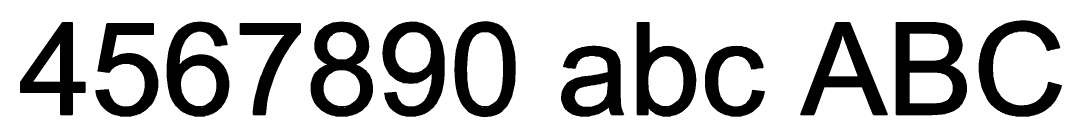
# Model space of a CAD drawing. Header units: metres. Extents: x 2.3 to 90.9, y 0.4 to 5.6.
# Drawn here: x 45.87 to 90.93, y 1.43 to 5.57 of the extents above; entities that cross this region are included whole.
import ezdxf

# ---------------------------------------------------------------- set-up
doc = ezdxf.new("R2010")
doc.units = ezdxf.units.M
pattern_1 = [(0, (0, 0), (0, 0.05), [])]

msp = doc.modelspace()

# ---------------------------------------------------------------- hatches: boundary and pattern name
h = msp.add_hatch()
h.set_pattern_fill('MY_PATTERN', color=1, style=0, pattern_type=2)
h.set_pattern_definition(pattern_1)
h.paths.add_polyline_path([(47.602, 1.5), (47.602, 2.458), (45.866, 2.458), (45.866, 2.908), (47.692, 5.5), (48.093, 5.5), (48.093, 2.908), (48.633, 2.908), (48.633, 2.458), (48.093, 2.458), (48.093, 1.5), (47.602, 1.5)])
h.paths.add_polyline_path([(47.602, 2.908), (47.602, 4.711), (46.349, 2.908), (47.602, 2.908)], flags=0)
h = msp.add_hatch()
h.set_pattern_fill('MY_PATTERN', color=1, style=0, pattern_type=2)
h.set_pattern_definition(pattern_1)
edge = h.paths.add_edge_path()
edge.add_line((49.135, 2.548), (49.651, 2.591))
edge.add_spline(control_points=[(49.651, 2.591), (49.689, 2.34), (49.778, 2.152), (49.917, 2.025), (50.056, 1.899), (50.224, 1.836), (50.42, 1.836), (50.657, 1.836), (50.857, 1.925), (51.02, 2.103), (51.184, 2.281), (51.266, 2.518), (51.266, 2.812), (51.266, 3.093), (51.187, 3.314), (51.03, 3.475), (50.873, 3.637), (50.667, 3.718), (50.412, 3.718), (50.254, 3.718), (50.111, 3.682), (49.984, 3.611), (49.856, 3.539), (49.756, 3.445), (49.683, 3.331)], knot_values=[0, 0, 0, 0, 1, 1, 1, 2, 2, 2, 3, 3, 3, 4, 4, 4, 5, 5, 5, 6, 6, 6, 7, 7, 7, 8, 8, 8, 8], degree=3, periodic=0)
edge.add_line((49.683, 3.331), (49.222, 3.391))
edge.add_line((49.222, 3.391), (49.61, 5.445))
edge.add_line((49.61, 5.445), (51.599, 5.445))
edge.add_line((51.599, 5.445), (51.599, 4.976))
edge.add_line((51.599, 4.976), (50.003, 4.976))
edge.add_line((50.003, 4.976), (49.787, 3.901))
edge.add_spline(control_points=[(49.787, 3.901), (50.027, 4.068), (50.279, 4.152), (50.543, 4.152), (50.892, 4.152), (51.187, 4.031), (51.427, 3.789), (51.667, 3.547), (51.787, 3.236), (51.787, 2.856), (51.787, 2.494), (51.682, 2.181), (51.471, 1.917), (51.214, 1.594), (50.864, 1.432), (50.42, 1.432), (50.056, 1.432), (49.759, 1.534), (49.529, 1.737), (49.299, 1.941), (49.168, 2.211), (49.135, 2.548)], knot_values=[0, 0, 0, 0, 1, 1, 1, 2, 2, 2, 3, 3, 3, 4, 4, 4, 5, 5, 5, 6, 6, 6, 7, 7, 7, 7], degree=3, periodic=0)
h = msp.add_hatch()
h.set_pattern_fill('MY_PATTERN', color=1, style=0, pattern_type=2)
h.set_pattern_definition(pattern_1)
edge = h.paths.add_edge_path()
edge.add_line((54.791, 4.52), (54.303, 4.482))
edge.add_spline(control_points=[(54.303, 4.482), (54.259, 4.675), (54.197, 4.815), (54.117, 4.902)], knot_values=[0, 0, 0, 0, 1, 1, 1, 1], degree=3, periodic=0)
edge.add_spline(control_points=[(54.117, 4.902), (53.985, 5.043), (53.821, 5.113), (53.626, 5.113), (53.47, 5.113), (53.332, 5.069), (53.214, 4.982), (53.06, 4.869), (52.938, 4.704), (52.849, 4.488), (52.759, 4.271), (52.713, 3.963), (52.709, 3.563)], knot_values=[0, 0, 0, 0, 1, 1, 1, 2, 2, 2, 3, 3, 3, 4, 4, 4, 4], degree=3, periodic=0)
edge.add_spline(control_points=[(52.709, 3.563), (52.828, 3.743), (52.972, 3.877), (53.143, 3.964), (53.314, 4.051), (53.493, 4.095), (53.681, 4.095), (54.008, 4.095), (54.287, 3.974), (54.517, 3.733), (54.747, 3.492), (54.862, 3.181), (54.862, 2.799), (54.862, 2.548), (54.808, 2.314), (54.7, 2.099), (54.592, 1.883), (54.443, 1.718), (54.254, 1.604), (54.065, 1.489), (53.85, 1.432), (53.61, 1.432), (53.201, 1.432), (52.867, 1.582), (52.608, 1.883), (52.35, 2.184), (52.221, 2.681), (52.221, 3.372), (52.221, 4.145), (52.364, 4.707), (52.649, 5.058), (52.899, 5.364), (53.234, 5.516), (53.656, 5.516), (53.971, 5.516), (54.229, 5.428), (54.43, 5.252), (54.631, 5.075), (54.751, 4.832), (54.791, 4.52)], knot_values=[0, 0, 0, 0, 1, 1, 1, 2, 2, 2, 3, 3, 3, 4, 4, 4, 5, 5, 5, 6, 6, 6, 7, 7, 7, 8, 8, 8, 9, 9, 9, 10, 10, 10, 11, 11, 11, 12, 12, 12, 13, 13, 13, 13], degree=3, periodic=0)
edge = h.paths.add_edge_path(flags=0)
edge.add_spline(control_points=[(52.786, 2.796), (52.786, 2.627), (52.822, 2.465), (52.894, 2.31), (52.965, 2.156), (53.066, 2.038), (53.195, 1.957), (53.324, 1.876), (53.46, 1.836), (53.602, 1.836), (53.809, 1.836), (53.987, 1.919), (54.136, 2.087), (54.286, 2.254), (54.36, 2.481), (54.36, 2.769), (54.36, 3.045), (54.286, 3.263), (54.139, 3.422), (53.992, 3.581), (53.806, 3.661), (53.583, 3.661), (53.361, 3.661), (53.172, 3.581), (53.018, 3.422), (52.863, 3.263), (52.786, 3.054), (52.786, 2.796)], knot_values=[0, 0, 0, 0, 1, 1, 1, 2, 2, 2, 3, 3, 3, 4, 4, 4, 5, 5, 5, 6, 6, 6, 7, 7, 7, 8, 8, 8, 9, 9, 9, 9], degree=3, periodic=0)
h = msp.add_hatch()
h.set_pattern_fill('MY_PATTERN', color=1, style=0, pattern_type=2)
h.set_pattern_definition(pattern_1)
edge = h.paths.add_edge_path()
edge.add_line((55.383, 4.976), (55.383, 5.448))
edge.add_line((55.383, 5.448), (57.973, 5.448))
edge.add_line((57.973, 5.448), (57.973, 5.066))
edge.add_spline(control_points=[(57.973, 5.066), (57.718, 4.795), (57.466, 4.435), (57.216, 3.986), (56.965, 3.536), (56.772, 3.074), (56.636, 2.6), (56.538, 2.265), (56.475, 1.898), (56.447, 1.5)], knot_values=[0, 0, 0, 0, 1, 1, 1, 2, 2, 2, 3, 3, 3, 3], degree=3, periodic=0)
edge.add_line((56.447, 1.5), (55.943, 1.5))
edge.add_spline(control_points=[(55.943, 1.5), (55.948, 1.815), (56.01, 2.195), (56.128, 2.641), (56.246, 3.086), (56.416, 3.516), (56.637, 3.93), (56.858, 4.344), (57.093, 4.692), (57.342, 4.976)], knot_values=[0, 0, 0, 0, 1, 1, 1, 2, 2, 2, 3, 3, 3, 3], degree=3, periodic=0)
edge.add_line((57.342, 4.976), (55.383, 4.976))
h = msp.add_hatch()
h.set_pattern_fill('MY_PATTERN', color=1, style=0, pattern_type=2)
h.set_pattern_definition(pattern_1)
edge = h.paths.add_edge_path()
edge.add_spline(control_points=[(59.214, 3.669), (59.01, 3.744), (58.859, 3.85), (58.761, 3.988), (58.663, 4.127), (58.614, 4.292), (58.614, 4.485), (58.614, 4.776), (58.719, 5.021), (58.928, 5.219), (59.137, 5.417), (59.415, 5.516), (59.763, 5.516), (60.112, 5.516), (60.393, 5.415), (60.606, 5.212), (60.819, 5.009), (60.925, 4.762), (60.925, 4.471), (60.925, 4.286), (60.876, 4.124), (60.779, 3.987), (60.682, 3.85), (60.534, 3.744), (60.336, 3.669)], knot_values=[0, 0, 0, 0, 1, 1, 1, 2, 2, 2, 3, 3, 3, 4, 4, 4, 5, 5, 5, 6, 6, 6, 7, 7, 7, 8, 8, 8, 8], degree=3, periodic=0)
edge.add_spline(control_points=[(60.336, 3.669), (60.581, 3.589), (60.768, 3.46), (60.896, 3.282), (61.025, 3.103), (61.089, 2.891), (61.089, 2.643), (61.089, 2.301), (60.968, 2.014), (60.726, 1.781), (60.484, 1.548), (60.166, 1.432), (59.771, 1.432), (59.376, 1.432), (59.058, 1.549), (58.816, 1.782), (58.574, 2.016), (58.453, 2.308), (58.453, 2.657), (58.453, 2.917), (58.519, 3.135), (58.651, 3.31), (58.783, 3.486), (58.97, 3.606), (59.214, 3.669)], knot_values=[0, 0, 0, 0, 1, 1, 1, 2, 2, 2, 3, 3, 3, 4, 4, 4, 5, 5, 5, 6, 6, 6, 7, 7, 7, 8, 8, 8, 8], degree=3, periodic=0)
edge = h.paths.add_edge_path(flags=0)
edge.add_spline(control_points=[(58.958, 2.654), (58.958, 2.514), (58.991, 2.379), (59.057, 2.248), (59.124, 2.117), (59.222, 2.015), (59.353, 1.943), (59.484, 1.872), (59.625, 1.836), (59.776, 1.836), (60.011, 1.836), (60.205, 1.911), (60.357, 2.062), (60.51, 2.213), (60.587, 2.405), (60.587, 2.638), (60.587, 2.874), (60.508, 3.07), (60.351, 3.224), (60.193, 3.379), (59.996, 3.456), (59.76, 3.456), (59.529, 3.456), (59.337, 3.38), (59.186, 3.227), (59.034, 3.074), (58.958, 2.883), (58.958, 2.654)], knot_values=[0, 0, 0, 0, 1, 1, 1, 2, 2, 2, 3, 3, 3, 4, 4, 4, 5, 5, 5, 6, 6, 6, 7, 7, 7, 8, 8, 8, 9, 9, 9, 9], degree=3, periodic=0)
edge = h.paths.add_edge_path(flags=0)
edge.add_spline(control_points=[(59.116, 4.501), (59.116, 4.312), (59.177, 4.158), (59.299, 4.038), (59.421, 3.917), (59.579, 3.857), (59.774, 3.857), (59.963, 3.857), (60.118, 3.917), (60.239, 4.036), (60.36, 4.155), (60.42, 4.301), (60.42, 4.474), (60.42, 4.654), (60.358, 4.806), (60.233, 4.928), (60.109, 5.051), (59.954, 5.113), (59.768, 5.113), (59.581, 5.113), (59.425, 5.053), (59.302, 4.932), (59.178, 4.812), (59.116, 4.669), (59.116, 4.501)], knot_values=[0, 0, 0, 0, 1, 1, 1, 2, 2, 2, 3, 3, 3, 4, 4, 4, 5, 5, 5, 6, 6, 6, 7, 7, 7, 8, 8, 8, 8], degree=3, periodic=0)
h = msp.add_hatch()
h.set_pattern_fill('MY_PATTERN', color=1, style=0, pattern_type=2)
h.set_pattern_definition(pattern_1)
edge = h.paths.add_edge_path()
edge.add_line((61.64, 2.425), (62.112, 2.469))
edge.add_spline(control_points=[(62.112, 2.469), (62.152, 2.247), (62.228, 2.086), (62.341, 1.986), (62.454, 1.886), (62.598, 1.836), (62.775, 1.836), (62.926, 1.836), (63.058, 1.87), (63.172, 1.939), (63.286, 2.008), (63.379, 2.101), (63.452, 2.216), (63.524, 2.332), (63.585, 2.488), (63.634, 2.684), (63.683, 2.881), (63.708, 3.081), (63.708, 3.284), (63.708, 3.306), (63.707, 3.339), (63.705, 3.383)], knot_values=[0, 0, 0, 0, 1, 1, 1, 2, 2, 2, 3, 3, 3, 4, 4, 4, 5, 5, 5, 6, 6, 6, 7, 7, 7, 7], degree=3, periodic=0)
edge.add_spline(control_points=[(63.705, 3.383), (63.607, 3.226), (63.473, 3.099), (63.303, 3.002), (63.133, 2.905), (62.949, 2.856), (62.75, 2.856), (62.419, 2.856), (62.139, 2.976), (61.91, 3.216), (61.681, 3.456), (61.566, 3.773), (61.566, 4.166), (61.566, 4.571), (61.686, 4.898), (61.925, 5.145), (62.164, 5.393), (62.464, 5.516), (62.824, 5.516), (63.084, 5.516), (63.322, 5.446), (63.538, 5.306), (63.753, 5.166), (63.917, 4.967), (64.029, 4.707), (64.141, 4.448), (64.196, 4.073), (64.196, 3.582), (64.196, 3.071), (64.141, 2.664), (64.03, 2.361), (63.919, 2.058), (63.754, 1.827), (63.535, 1.669), (63.316, 1.511), (63.059, 1.432), (62.764, 1.432), (62.451, 1.432), (62.196, 1.519), (61.997, 1.692), (61.799, 1.866), (61.68, 2.11), (61.64, 2.425)], knot_values=[0, 0, 0, 0, 1, 1, 1, 2, 2, 2, 3, 3, 3, 4, 4, 4, 5, 5, 5, 6, 6, 6, 7, 7, 7, 8, 8, 8, 9, 9, 9, 10, 10, 10, 11, 11, 11, 12, 12, 12, 13, 13, 13, 14, 14, 14, 14], degree=3, periodic=0)
edge = h.paths.add_edge_path(flags=0)
edge.add_spline(control_points=[(63.651, 4.19), (63.651, 4.472), (63.576, 4.696), (63.426, 4.862), (63.276, 5.027), (63.095, 5.11), (62.884, 5.11), (62.666, 5.11), (62.476, 5.021), (62.314, 4.842), (62.152, 4.664), (62.071, 4.433), (62.071, 4.149), (62.071, 3.895), (62.148, 3.688), (62.302, 3.529), (62.455, 3.369), (62.645, 3.29), (62.87, 3.29), (63.098, 3.29), (63.285, 3.369), (63.431, 3.529), (63.578, 3.688), (63.651, 3.908), (63.651, 4.19)], knot_values=[0, 0, 0, 0, 1, 1, 1, 2, 2, 2, 3, 3, 3, 4, 4, 4, 5, 5, 5, 6, 6, 6, 7, 7, 7, 8, 8, 8, 8], degree=3, periodic=0)
h = msp.add_hatch()
h.set_pattern_fill('MY_PATTERN', color=1, style=0, pattern_type=2)
h.set_pattern_definition(pattern_1)
edge = h.paths.add_edge_path()
edge.add_spline(control_points=[(64.674, 3.473), (64.674, 3.946), (64.723, 4.326), (64.82, 4.615), (64.917, 4.903), (65.062, 5.125), (65.254, 5.282), (65.446, 5.438), (65.687, 5.516), (65.978, 5.516), (66.193, 5.516), (66.381, 5.473), (66.543, 5.387), (66.705, 5.3), (66.839, 5.176), (66.944, 5.013), (67.05, 4.85), (67.132, 4.652), (67.192, 4.418), (67.252, 4.184), (67.282, 3.869), (67.282, 3.473), (67.282, 3.003), (67.234, 2.625), (67.138, 2.336), (67.041, 2.048), (66.897, 1.825), (66.705, 1.668), (66.513, 1.51), (66.271, 1.432), (65.978, 1.432), (65.593, 1.432), (65.29, 1.57), (65.07, 1.847), (64.806, 2.179), (64.674, 2.721), (64.674, 3.473)], knot_values=[0, 0, 0, 0, 1, 1, 1, 2, 2, 2, 3, 3, 3, 4, 4, 4, 5, 5, 5, 6, 6, 6, 7, 7, 7, 8, 8, 8, 9, 9, 9, 10, 10, 10, 11, 11, 11, 12, 12, 12, 12], degree=3, periodic=0)
edge = h.paths.add_edge_path(flags=0)
edge.add_spline(control_points=[(65.179, 3.473), (65.179, 2.816), (65.256, 2.379), (65.409, 2.162), (65.563, 1.944), (65.753, 1.836), (65.978, 1.836), (66.204, 1.836), (66.393, 1.945), (66.547, 2.163), (66.701, 2.381), (66.778, 2.818), (66.778, 3.473), (66.778, 4.131), (66.701, 4.569), (66.547, 4.785), (66.393, 5.002), (66.202, 5.11), (65.973, 5.11), (65.747, 5.11), (65.567, 5.014), (65.432, 4.823), (65.263, 4.58), (65.179, 4.129), (65.179, 3.473)], knot_values=[0, 0, 0, 0, 1, 1, 1, 2, 2, 2, 3, 3, 3, 4, 4, 4, 5, 5, 5, 6, 6, 6, 7, 7, 7, 8, 8, 8, 8], degree=3, periodic=0)
h = msp.add_hatch()
h.set_pattern_fill('MY_PATTERN', color=1, style=0, pattern_type=2)
h.set_pattern_definition(pattern_1)
edge = h.paths.add_edge_path()
edge.add_line((73.031, 1.5), (72.576, 1.5))
edge.add_line((72.576, 1.5), (72.576, 5.5))
edge.add_line((72.576, 5.5), (73.067, 5.5))
edge.add_line((73.067, 5.5), (73.067, 4.073))
edge.add_spline(control_points=[(73.067, 4.073), (73.274, 4.333), (73.539, 4.463), (73.861, 4.463), (74.039, 4.463), (74.208, 4.427), (74.367, 4.355), (74.526, 4.284), (74.657, 4.183), (74.76, 4.053), (74.863, 3.922), (74.943, 3.766), (75.001, 3.582), (75.06, 3.398), (75.089, 3.202), (75.089, 2.992), (75.089, 2.496), (74.966, 2.112), (74.72, 1.841), (74.475, 1.57), (74.18, 1.435), (73.836, 1.435), (73.494, 1.435), (73.226, 1.577), (73.031, 1.863)], knot_values=[0, 0, 0, 0, 1, 1, 1, 2, 2, 2, 3, 3, 3, 4, 4, 4, 5, 5, 5, 6, 6, 6, 7, 7, 7, 8, 8, 8, 8], degree=3, periodic=0)
edge.add_line((73.031, 1.863), (73.031, 1.5))
edge = h.paths.add_edge_path(flags=0)
edge.add_spline(control_points=[(73.026, 2.971), (73.026, 2.623), (73.073, 2.372), (73.168, 2.218), (73.322, 1.965), (73.532, 1.838), (73.795, 1.838), (74.01, 1.838), (74.196, 1.932), (74.352, 2.118), (74.508, 2.304), (74.587, 2.582), (74.587, 2.952), (74.587, 3.33), (74.512, 3.609), (74.362, 3.789), (74.211, 3.969), (74.03, 4.059), (73.817, 4.059), (73.603, 4.059), (73.417, 3.966), (73.261, 3.78), (73.104, 3.593), (73.026, 3.324), (73.026, 2.971)], knot_values=[0, 0, 0, 0, 1, 1, 1, 2, 2, 2, 3, 3, 3, 4, 4, 4, 5, 5, 5, 6, 6, 6, 7, 7, 7, 8, 8, 8, 8], degree=3, periodic=0)
h = msp.add_hatch()
h.set_pattern_fill('MY_PATTERN', color=1, style=0, pattern_type=2)
h.set_pattern_definition(pattern_1)
h.paths.add_polyline_path([(79.656, 1.5), (81.192, 5.5), (81.763, 5.5), (83.4, 1.5), (82.797, 1.5), (82.33, 2.711), (80.658, 2.711), (80.218, 1.5), (79.656, 1.5)])
edge = h.paths.add_edge_path(flags=0)
edge.add_line((80.81, 3.143), (82.166, 3.143))
edge.add_line((82.166, 3.143), (81.749, 4.25))
edge.add_spline(control_points=[(81.749, 4.25), (81.622, 4.587), (81.527, 4.863), (81.465, 5.08)], knot_values=[0, 0, 0, 0, 1, 1, 1, 1], degree=3, periodic=0)
edge.add_spline(control_points=[(81.465, 5.08), (81.414, 4.823), (81.342, 4.569), (81.25, 4.316)], knot_values=[0, 0, 0, 0, 1, 1, 1, 1], degree=3, periodic=0)
edge.add_line((81.25, 4.316), (80.81, 3.143))
h = msp.add_hatch()
h.set_pattern_fill('MY_PATTERN', color=1, style=0, pattern_type=2)
h.set_pattern_definition(pattern_1)
edge = h.paths.add_edge_path()
edge.add_line((83.801, 1.5), (83.801, 5.5))
edge.add_line((83.801, 5.5), (85.302, 5.5))
edge.add_spline(control_points=[(85.302, 5.5), (85.607, 5.5), (85.852, 5.46), (86.037, 5.379), (86.221, 5.298), (86.366, 5.173), (86.471, 5.005), (86.575, 4.837), (86.628, 4.661), (86.628, 4.477), (86.628, 4.306), (86.581, 4.145), (86.488, 3.994), (86.396, 3.843), (86.256, 3.721), (86.068, 3.628)], knot_values=[0, 0, 0, 0, 1, 1, 1, 2, 2, 2, 3, 3, 3, 4, 4, 4, 5, 5, 5, 5], degree=3, periodic=0)
edge.add_spline(control_points=[(86.068, 3.628), (86.31, 3.557), (86.496, 3.436), (86.626, 3.265), (86.756, 3.094), (86.821, 2.892), (86.821, 2.66), (86.821, 2.472), (86.782, 2.298), (86.703, 2.137), (86.623, 1.976), (86.526, 1.852), (86.409, 1.765), (86.293, 1.677), (86.147, 1.611), (85.971, 1.567), (85.796, 1.522), (85.581, 1.5), (85.326, 1.5)], knot_values=[0, 0, 0, 0, 1, 1, 1, 2, 2, 2, 3, 3, 3, 4, 4, 4, 5, 5, 5, 6, 6, 6, 6], degree=3, periodic=0)
edge.add_line((85.326, 1.5), (83.801, 1.5))
edge = h.paths.add_edge_path(flags=0)
edge.add_line((84.33, 1.972), (85.326, 1.972))
edge.add_spline(control_points=[(85.326, 1.972), (85.497, 1.972), (85.617, 1.978), (85.686, 1.991), (85.808, 2.013), (85.91, 2.049), (85.992, 2.1), (86.074, 2.151), (86.141, 2.225), (86.194, 2.323), (86.246, 2.42), (86.273, 2.532), (86.273, 2.66), (86.273, 2.809), (86.235, 2.938), (86.158, 3.048), (86.082, 3.158), (85.976, 3.236), (85.84, 3.28), (85.705, 3.325), (85.51, 3.347), (85.255, 3.347)], knot_values=[0, 0, 0, 0, 1, 1, 1, 2, 2, 2, 3, 3, 3, 4, 4, 4, 5, 5, 5, 6, 6, 6, 7, 7, 7, 7], degree=3, periodic=0)
edge.add_line((85.255, 3.347), (84.33, 3.347))
edge.add_line((84.33, 3.347), (84.33, 1.972))
edge = h.paths.add_edge_path(flags=0)
edge.add_line((84.33, 3.819), (85.195, 3.819))
edge.add_spline(control_points=[(85.195, 3.819), (85.43, 3.819), (85.598, 3.835), (85.7, 3.866), (85.834, 3.906), (85.936, 3.972), (86.004, 4.065), (86.072, 4.158), (86.106, 4.274), (86.106, 4.414), (86.106, 4.547), (86.075, 4.664), (86.011, 4.765), (85.947, 4.866), (85.856, 4.935), (85.738, 4.972), (85.62, 5.009), (85.417, 5.028), (85.13, 5.028)], knot_values=[0, 0, 0, 0, 1, 1, 1, 2, 2, 2, 3, 3, 3, 4, 4, 4, 5, 5, 5, 6, 6, 6, 6], degree=3, periodic=0)
edge.add_line((85.13, 5.028), (84.33, 5.028))
edge.add_line((84.33, 5.028), (84.33, 3.819))
h = msp.add_hatch()
h.set_pattern_fill('MY_PATTERN', color=1, style=0, pattern_type=2)
h.set_pattern_definition(pattern_1)
edge = h.paths.add_edge_path()
edge.add_line((90.404, 2.902), (90.933, 2.769))
edge.add_spline(control_points=[(90.933, 2.769), (90.822, 2.334), (90.623, 2.003), (90.334, 1.774), (90.046, 1.546), (89.693, 1.432), (89.277, 1.432), (88.846, 1.432), (88.495, 1.52), (88.225, 1.695), (87.955, 1.871), (87.749, 2.125), (87.608, 2.458), (87.467, 2.791), (87.397, 3.148), (87.397, 3.53), (87.397, 3.947), (87.477, 4.31), (87.636, 4.62), (87.795, 4.93), (88.021, 5.166), (88.315, 5.327), (88.609, 5.488), (88.932, 5.568), (89.285, 5.568), (89.685, 5.568), (90.022, 5.466), (90.295, 5.263), (90.568, 5.059), (90.758, 4.772), (90.865, 4.403)], knot_values=[0, 0, 0, 0, 1, 1, 1, 2, 2, 2, 3, 3, 3, 4, 4, 4, 5, 5, 5, 6, 6, 6, 7, 7, 7, 8, 8, 8, 9, 9, 9, 10, 10, 10, 10], degree=3, periodic=0)
edge.add_line((90.865, 4.403), (90.344, 4.28))
edge.add_spline(control_points=[(90.344, 4.28), (90.251, 4.571), (90.116, 4.783), (89.94, 4.916), (89.764, 5.049), (89.542, 5.115), (89.274, 5.115), (88.967, 5.115), (88.71, 5.042), (88.503, 4.894), (88.297, 4.747), (88.152, 4.549), (88.068, 4.301), (87.985, 4.053), (87.943, 3.796), (87.943, 3.533), (87.943, 3.193), (87.992, 2.896), (88.091, 2.642), (88.191, 2.388), (88.345, 2.198), (88.554, 2.073), (88.763, 1.947), (88.99, 1.885), (89.233, 1.885), (89.53, 1.885), (89.781, 1.97), (89.986, 2.141), (90.192, 2.312), (90.331, 2.566), (90.404, 2.902)], knot_values=[0, 0, 0, 0, 1, 1, 1, 2, 2, 2, 3, 3, 3, 4, 4, 4, 5, 5, 5, 6, 6, 6, 7, 7, 7, 8, 8, 8, 9, 9, 9, 10, 10, 10, 10], degree=3, periodic=0)
h = msp.add_hatch()
h.set_pattern_fill('MY_PATTERN', color=1, style=0, pattern_type=2)
h.set_pattern_definition(pattern_1)
edge = h.paths.add_edge_path()
edge.add_spline(control_points=[(71.362, 1.857), (71.18, 1.703), (71.005, 1.594), (70.836, 1.53), (70.668, 1.466), (70.487, 1.435), (70.295, 1.435), (69.976, 1.435), (69.732, 1.512), (69.561, 1.668), (69.39, 1.823), (69.304, 2.022), (69.304, 2.264), (69.304, 2.406), (69.337, 2.535), (69.401, 2.653), (69.466, 2.77), (69.55, 2.864), (69.655, 2.935), (69.759, 3.006), (69.877, 3.06), (70.008, 3.096), (70.105, 3.122), (70.25, 3.146), (70.445, 3.17), (70.841, 3.217), (71.133, 3.274), (71.321, 3.339)], knot_values=[0, 0, 0, 0, 1, 1, 1, 2, 2, 2, 3, 3, 3, 4, 4, 4, 5, 5, 5, 6, 6, 6, 7, 7, 7, 8, 8, 8, 9, 9, 9, 9], degree=3, periodic=0)
edge.add_spline(control_points=[(71.321, 3.339), (71.322, 3.406), (71.323, 3.449), (71.323, 3.467), (71.323, 3.667), (71.277, 3.808), (71.184, 3.89), (71.059, 4.001), (70.872, 4.057), (70.625, 4.057), (70.394, 4.057), (70.223, 4.016), (70.113, 3.935), (70.003, 3.854), (69.922, 3.711), (69.869, 3.505)], knot_values=[0, 0, 0, 0, 1, 1, 1, 2, 2, 2, 3, 3, 3, 4, 4, 4, 5, 5, 5, 5], degree=3, periodic=0)
edge.add_line((69.869, 3.505), (69.389, 3.571))
edge.add_spline(control_points=[(69.389, 3.571), (69.432, 3.776), (69.504, 3.942), (69.604, 4.069), (69.704, 4.195), (69.849, 4.293), (70.038, 4.361), (70.227, 4.429), (70.447, 4.463), (70.696, 4.463), (70.943, 4.463), (71.144, 4.434), (71.299, 4.376), (71.453, 4.318), (71.567, 4.244), (71.64, 4.156), (71.713, 4.068), (71.764, 3.957), (71.793, 3.822)], knot_values=[0, 0, 0, 0, 1, 1, 1, 2, 2, 2, 3, 3, 3, 4, 4, 4, 5, 5, 5, 6, 6, 6, 6], degree=3, periodic=0)
edge.add_spline(control_points=[(71.793, 3.822), (71.809, 3.738), (71.817, 3.587), (71.817, 3.369)], knot_values=[0, 0, 0, 0, 1, 1, 1, 1], degree=3, periodic=0)
edge.add_line((71.817, 3.369), (71.817, 2.714))
edge.add_spline(control_points=[(71.817, 2.714), (71.817, 2.258), (71.828, 1.969), (71.849, 1.848), (71.869, 1.727), (71.911, 1.611), (71.973, 1.5)], knot_values=[0, 0, 0, 0, 1, 1, 1, 2, 2, 2, 2], degree=3, periodic=0)
edge.add_line((71.973, 1.5), (71.46, 1.5))
edge.add_spline(control_points=[(71.46, 1.5), (71.409, 1.602), (71.376, 1.721), (71.362, 1.857)], knot_values=[0, 0, 0, 0, 1, 1, 1, 1], degree=3, periodic=0)
edge = h.paths.add_edge_path(flags=0)
edge.add_spline(control_points=[(71.321, 2.954), (71.142, 2.882), (70.875, 2.82), (70.518, 2.769), (70.317, 2.74), (70.174, 2.707), (70.09, 2.671), (70.006, 2.634), (69.942, 2.581), (69.896, 2.511), (69.851, 2.441), (69.828, 2.363), (69.828, 2.278), (69.828, 2.147), (69.878, 2.038), (69.977, 1.95), (70.076, 1.863), (70.221, 1.819), (70.412, 1.819), (70.601, 1.819), (70.769, 1.861), (70.917, 1.943), (71.064, 2.026), (71.172, 2.139), (71.241, 2.283), (71.294, 2.394), (71.321, 2.558), (71.321, 2.774)], knot_values=[0, 0, 0, 0, 1, 1, 1, 2, 2, 2, 3, 3, 3, 4, 4, 4, 5, 5, 5, 6, 6, 6, 7, 7, 7, 8, 8, 8, 9, 9, 9, 9], degree=3, periodic=0)
edge.add_line((71.321, 2.774), (71.321, 2.954))
h = msp.add_hatch()
h.set_pattern_fill('MY_PATTERN', color=1, style=0, pattern_type=2)
h.set_pattern_definition(pattern_1)
edge = h.paths.add_edge_path()
edge.add_line((77.577, 2.561), (78.06, 2.499))
edge.add_spline(control_points=[(78.06, 2.499), (78.007, 2.166), (77.872, 1.905), (77.655, 1.717), (77.437, 1.529), (77.171, 1.435), (76.854, 1.435), (76.457, 1.435), (76.139, 1.564), (75.898, 1.823), (75.657, 2.083), (75.536, 2.454), (75.536, 2.938), (75.536, 3.251), (75.588, 3.525), (75.692, 3.759), (75.795, 3.994), (75.953, 4.17), (76.165, 4.287), (76.377, 4.405), (76.608, 4.463), (76.857, 4.463), (77.171, 4.463), (77.429, 4.384), (77.629, 4.224), (77.829, 4.065), (77.957, 3.839), (78.014, 3.546)], knot_values=[0, 0, 0, 0, 1, 1, 1, 2, 2, 2, 3, 3, 3, 4, 4, 4, 5, 5, 5, 6, 6, 6, 7, 7, 7, 8, 8, 8, 9, 9, 9, 9], degree=3, periodic=0)
edge.add_line((78.014, 3.546), (77.536, 3.473))
edge.add_spline(control_points=[(77.536, 3.473), (77.491, 3.667), (77.41, 3.814), (77.295, 3.912), (77.179, 4.01), (77.04, 4.059), (76.876, 4.059), (76.628, 4.059), (76.427, 3.971), (76.273, 3.793), (76.118, 3.616), (76.041, 3.335), (76.041, 2.952), (76.041, 2.562), (76.116, 2.279), (76.265, 2.103), (76.414, 1.927), (76.608, 1.838), (76.849, 1.838), (77.041, 1.838), (77.202, 1.897), (77.332, 2.016), (77.461, 2.134), (77.543, 2.316), (77.577, 2.561)], knot_values=[0, 0, 0, 0, 1, 1, 1, 2, 2, 2, 3, 3, 3, 4, 4, 4, 5, 5, 5, 6, 6, 6, 7, 7, 7, 8, 8, 8, 8], degree=3, periodic=0)

# ---------------------------------------------------------------- linework, layer by layer
at = {"color": 2}
for points in [[(47.602, 1.5), (47.602, 2.458), (45.866, 2.458), (45.866, 2.908), (47.692, 5.5), (48.093, 5.5), (48.093, 2.908), (48.633, 2.908), (48.633, 2.458), (48.093, 2.458), (48.093, 1.5), (47.602, 1.5)], [(49.683, 3.331), (49.222, 3.391), (49.61, 5.445), (51.599, 5.445), (51.599, 4.976), (50.003, 4.976), (49.787, 3.901)], [(55.383, 4.976), (55.383, 5.448), (57.973, 5.448), (57.973, 5.066)], [(73.031, 1.5), (72.576, 1.5), (72.576, 5.5), (73.067, 5.5), (73.067, 4.073)], [(79.656, 1.5), (81.192, 5.5), (81.763, 5.5), (83.4, 1.5), (82.797, 1.5), (82.33, 2.711), (80.658, 2.711), (80.218, 1.5), (79.656, 1.5)], [(83.801, 1.5), (83.801, 5.5), (85.302, 5.5)], [(57.342, 4.976), (55.383, 4.976)], [(85.13, 5.028), (84.33, 5.028), (84.33, 3.819)], [(47.602, 2.908), (47.602, 4.711), (46.349, 2.908), (47.602, 2.908)], [(54.791, 4.52), (54.303, 4.482)], [(81.25, 4.316), (80.81, 3.143)], [(80.81, 3.143), (82.166, 3.143), (81.749, 4.25)], [(90.865, 4.403), (90.344, 4.28)], [(84.33, 3.819), (85.195, 3.819)], [(69.869, 3.505), (69.389, 3.571)], [(71.817, 3.369), (71.817, 2.714)], [(78.014, 3.546), (77.536, 3.473)], [(85.255, 3.347), (84.33, 3.347), (84.33, 1.972)], [(71.321, 2.774), (71.321, 2.954)], [(90.404, 2.902), (90.933, 2.769)], [(49.135, 2.548), (49.651, 2.591)], [(61.64, 2.425), (62.112, 2.469)], [(77.577, 2.561), (78.06, 2.499)], [(73.031, 1.863), (73.031, 1.5)], [(84.33, 1.972), (85.326, 1.972)], [(56.447, 1.5), (55.943, 1.5)], [(71.973, 1.5), (71.46, 1.5)], [(85.326, 1.5), (83.801, 1.5)]]:
    msp.add_lwpolyline(points, dxfattribs=at)
for points, knots in [([(52.709, 3.563), (52.828, 3.743), (52.972, 3.877), (53.143, 3.964), (53.314, 4.051), (53.493, 4.095), (53.681, 4.095), (54.008, 4.095), (54.287, 3.974), (54.517, 3.733), (54.747, 3.492), (54.862, 3.181), (54.862, 2.799), (54.862, 2.548), (54.808, 2.314), (54.7, 2.099), (54.592, 1.883), (54.443, 1.718), (54.254, 1.604), (54.065, 1.489), (53.85, 1.432), (53.61, 1.432), (53.201, 1.432), (52.867, 1.582), (52.608, 1.883), (52.35, 2.184), (52.221, 2.681), (52.221, 3.372), (52.221, 4.145), (52.364, 4.707), (52.649, 5.058), (52.899, 5.364), (53.234, 5.516), (53.656, 5.516), (53.971, 5.516), (54.229, 5.428), (54.43, 5.252), (54.631, 5.075), (54.751, 4.832), (54.791, 4.52)], [0, 0, 0, 0, 1, 1, 1, 2, 2, 2, 3, 3, 3, 4, 4, 4, 5, 5, 5, 6, 6, 6, 7, 7, 7, 8, 8, 8, 9, 9, 9, 10, 10, 10, 11, 11, 11, 12, 12, 12, 13, 13, 13, 13]), ([(59.214, 3.669), (59.01, 3.744), (58.859, 3.85), (58.761, 3.988), (58.663, 4.127), (58.614, 4.292), (58.614, 4.485), (58.614, 4.776), (58.719, 5.021), (58.928, 5.219), (59.137, 5.417), (59.415, 5.516), (59.763, 5.516), (60.112, 5.516), (60.393, 5.415), (60.606, 5.212), (60.819, 5.009), (60.925, 4.762), (60.925, 4.471), (60.925, 4.286), (60.876, 4.124), (60.779, 3.987), (60.682, 3.85), (60.534, 3.744), (60.336, 3.669)], [0, 0, 0, 0, 1, 1, 1, 2, 2, 2, 3, 3, 3, 4, 4, 4, 5, 5, 5, 6, 6, 6, 7, 7, 7, 8, 8, 8, 8]), ([(63.705, 3.383), (63.607, 3.226), (63.473, 3.099), (63.303, 3.002), (63.133, 2.905), (62.949, 2.856), (62.75, 2.856), (62.419, 2.856), (62.139, 2.976), (61.91, 3.216), (61.681, 3.456), (61.566, 3.773), (61.566, 4.166), (61.566, 4.571), (61.686, 4.898), (61.925, 5.145), (62.164, 5.393), (62.464, 5.516), (62.824, 5.516), (63.084, 5.516), (63.322, 5.446), (63.538, 5.306), (63.753, 5.166), (63.917, 4.967), (64.029, 4.707), (64.141, 4.448), (64.196, 4.073), (64.196, 3.582), (64.196, 3.071), (64.141, 2.664), (64.03, 2.361), (63.919, 2.058), (63.754, 1.827), (63.535, 1.669), (63.316, 1.511), (63.059, 1.432), (62.764, 1.432), (62.451, 1.432), (62.196, 1.519), (61.997, 1.692), (61.799, 1.866), (61.68, 2.11), (61.64, 2.425)], [0, 0, 0, 0, 1, 1, 1, 2, 2, 2, 3, 3, 3, 4, 4, 4, 5, 5, 5, 6, 6, 6, 7, 7, 7, 8, 8, 8, 9, 9, 9, 10, 10, 10, 11, 11, 11, 12, 12, 12, 13, 13, 13, 14, 14, 14, 14]), ([(64.674, 3.473), (64.674, 3.946), (64.723, 4.326), (64.82, 4.615), (64.917, 4.903), (65.062, 5.125), (65.254, 5.282), (65.446, 5.438), (65.687, 5.516), (65.978, 5.516), (66.193, 5.516), (66.381, 5.473), (66.543, 5.387), (66.705, 5.3), (66.839, 5.176), (66.944, 5.013), (67.05, 4.85), (67.132, 4.652), (67.192, 4.418), (67.252, 4.184), (67.282, 3.869), (67.282, 3.473), (67.282, 3.003), (67.234, 2.625), (67.138, 2.336), (67.041, 2.048), (66.897, 1.825), (66.705, 1.668), (66.513, 1.51), (66.271, 1.432), (65.978, 1.432), (65.593, 1.432), (65.29, 1.57), (65.07, 1.847), (64.806, 2.179), (64.674, 2.721), (64.674, 3.473)], [0, 0, 0, 0, 1, 1, 1, 2, 2, 2, 3, 3, 3, 4, 4, 4, 5, 5, 5, 6, 6, 6, 7, 7, 7, 8, 8, 8, 9, 9, 9, 10, 10, 10, 11, 11, 11, 12, 12, 12, 12]), ([(85.302, 5.5), (85.607, 5.5), (85.852, 5.46), (86.037, 5.379), (86.221, 5.298), (86.366, 5.173), (86.471, 5.005), (86.575, 4.837), (86.628, 4.661), (86.628, 4.477), (86.628, 4.306), (86.581, 4.145), (86.488, 3.994), (86.396, 3.843), (86.256, 3.721), (86.068, 3.628)], [0, 0, 0, 0, 1, 1, 1, 2, 2, 2, 3, 3, 3, 4, 4, 4, 5, 5, 5, 5]), ([(90.933, 2.769), (90.822, 2.334), (90.623, 2.003), (90.334, 1.774), (90.046, 1.546), (89.693, 1.432), (89.277, 1.432), (88.846, 1.432), (88.495, 1.52), (88.225, 1.695), (87.955, 1.871), (87.749, 2.125), (87.608, 2.458), (87.467, 2.791), (87.397, 3.148), (87.397, 3.53), (87.397, 3.947), (87.477, 4.31), (87.636, 4.62), (87.795, 4.93), (88.021, 5.166), (88.315, 5.327), (88.609, 5.488), (88.932, 5.568), (89.285, 5.568), (89.685, 5.568), (90.022, 5.466), (90.295, 5.263), (90.568, 5.059), (90.758, 4.772), (90.865, 4.403)], [0, 0, 0, 0, 1, 1, 1, 2, 2, 2, 3, 3, 3, 4, 4, 4, 5, 5, 5, 6, 6, 6, 7, 7, 7, 8, 8, 8, 9, 9, 9, 10, 10, 10, 10]), ([(54.117, 4.902), (53.985, 5.043), (53.821, 5.113), (53.626, 5.113), (53.47, 5.113), (53.332, 5.069), (53.214, 4.982), (53.06, 4.869), (52.938, 4.704), (52.849, 4.488), (52.759, 4.271), (52.713, 3.963), (52.709, 3.563)], [0, 0, 0, 0, 1, 1, 1, 2, 2, 2, 3, 3, 3, 4, 4, 4, 4]), ([(55.943, 1.5), (55.948, 1.815), (56.01, 2.195), (56.128, 2.641), (56.246, 3.086), (56.416, 3.516), (56.637, 3.93), (56.858, 4.344), (57.093, 4.692), (57.342, 4.976)], [0, 0, 0, 0, 1, 1, 1, 2, 2, 2, 3, 3, 3, 3]), ([(57.973, 5.066), (57.718, 4.795), (57.466, 4.435), (57.216, 3.986), (56.965, 3.536), (56.772, 3.074), (56.636, 2.6), (56.538, 2.265), (56.475, 1.898), (56.447, 1.5)], [0, 0, 0, 0, 1, 1, 1, 2, 2, 2, 3, 3, 3, 3]), ([(59.116, 4.501), (59.116, 4.312), (59.177, 4.158), (59.299, 4.038), (59.421, 3.917), (59.579, 3.857), (59.774, 3.857), (59.963, 3.857), (60.118, 3.917), (60.239, 4.036), (60.36, 4.155), (60.42, 4.301), (60.42, 4.474), (60.42, 4.654), (60.358, 4.806), (60.233, 4.928), (60.109, 5.051), (59.954, 5.113), (59.768, 5.113), (59.581, 5.113), (59.425, 5.053), (59.302, 4.932), (59.178, 4.812), (59.116, 4.669), (59.116, 4.501)], [0, 0, 0, 0, 1, 1, 1, 2, 2, 2, 3, 3, 3, 4, 4, 4, 5, 5, 5, 6, 6, 6, 7, 7, 7, 8, 8, 8, 8]), ([(63.651, 4.19), (63.651, 4.472), (63.576, 4.696), (63.426, 4.862), (63.276, 5.027), (63.095, 5.11), (62.884, 5.11), (62.666, 5.11), (62.476, 5.021), (62.314, 4.842), (62.152, 4.664), (62.071, 4.433), (62.071, 4.149), (62.071, 3.895), (62.148, 3.688), (62.302, 3.529), (62.455, 3.369), (62.645, 3.29), (62.87, 3.29), (63.098, 3.29), (63.285, 3.369), (63.431, 3.529), (63.578, 3.688), (63.651, 3.908), (63.651, 4.19)], [0, 0, 0, 0, 1, 1, 1, 2, 2, 2, 3, 3, 3, 4, 4, 4, 5, 5, 5, 6, 6, 6, 7, 7, 7, 8, 8, 8, 8]), ([(65.179, 3.473), (65.179, 2.816), (65.256, 2.379), (65.409, 2.162), (65.563, 1.944), (65.753, 1.836), (65.978, 1.836), (66.204, 1.836), (66.393, 1.945), (66.547, 2.163), (66.701, 2.381), (66.778, 2.818), (66.778, 3.473), (66.778, 4.131), (66.701, 4.569), (66.547, 4.785), (66.393, 5.002), (66.202, 5.11), (65.973, 5.11), (65.747, 5.11), (65.567, 5.014), (65.432, 4.823), (65.263, 4.58), (65.179, 4.129), (65.179, 3.473)], [0, 0, 0, 0, 1, 1, 1, 2, 2, 2, 3, 3, 3, 4, 4, 4, 5, 5, 5, 6, 6, 6, 7, 7, 7, 8, 8, 8, 8]), ([(85.195, 3.819), (85.43, 3.819), (85.598, 3.835), (85.7, 3.866), (85.834, 3.906), (85.936, 3.972), (86.004, 4.065), (86.072, 4.158), (86.106, 4.274), (86.106, 4.414), (86.106, 4.547), (86.075, 4.664), (86.011, 4.765), (85.947, 4.866), (85.856, 4.935), (85.738, 4.972), (85.62, 5.009), (85.417, 5.028), (85.13, 5.028)], [0, 0, 0, 0, 1, 1, 1, 2, 2, 2, 3, 3, 3, 4, 4, 4, 5, 5, 5, 6, 6, 6, 6]), ([(90.344, 4.28), (90.251, 4.571), (90.116, 4.783), (89.94, 4.916), (89.764, 5.049), (89.542, 5.115), (89.274, 5.115), (88.967, 5.115), (88.71, 5.042), (88.503, 4.894), (88.297, 4.747), (88.152, 4.549), (88.068, 4.301), (87.985, 4.053), (87.943, 3.796), (87.943, 3.533), (87.943, 3.193), (87.992, 2.896), (88.091, 2.642), (88.191, 2.388), (88.345, 2.198), (88.554, 2.073), (88.763, 1.947), (88.99, 1.885), (89.233, 1.885), (89.53, 1.885), (89.781, 1.97), (89.986, 2.141), (90.192, 2.312), (90.331, 2.566), (90.404, 2.902)], [0, 0, 0, 0, 1, 1, 1, 2, 2, 2, 3, 3, 3, 4, 4, 4, 5, 5, 5, 6, 6, 6, 7, 7, 7, 8, 8, 8, 9, 9, 9, 10, 10, 10, 10]), ([(49.787, 3.901), (50.027, 4.068), (50.279, 4.152), (50.543, 4.152), (50.892, 4.152), (51.187, 4.031), (51.427, 3.789), (51.667, 3.547), (51.787, 3.236), (51.787, 2.856), (51.787, 2.494), (51.682, 2.181), (51.471, 1.917), (51.214, 1.594), (50.864, 1.432), (50.42, 1.432), (50.056, 1.432), (49.759, 1.534), (49.529, 1.737), (49.299, 1.941), (49.168, 2.211), (49.135, 2.548)], [0, 0, 0, 0, 1, 1, 1, 2, 2, 2, 3, 3, 3, 4, 4, 4, 5, 5, 5, 6, 6, 6, 7, 7, 7, 7]), ([(69.389, 3.571), (69.432, 3.776), (69.504, 3.942), (69.604, 4.069), (69.704, 4.195), (69.849, 4.293), (70.038, 4.361), (70.227, 4.429), (70.447, 4.463), (70.696, 4.463), (70.943, 4.463), (71.144, 4.434), (71.299, 4.376), (71.453, 4.318), (71.567, 4.244), (71.64, 4.156), (71.713, 4.068), (71.764, 3.957), (71.793, 3.822)], [0, 0, 0, 0, 1, 1, 1, 2, 2, 2, 3, 3, 3, 4, 4, 4, 5, 5, 5, 6, 6, 6, 6]), ([(71.321, 3.339), (71.322, 3.406), (71.323, 3.449), (71.323, 3.467), (71.323, 3.667), (71.277, 3.808), (71.184, 3.89), (71.059, 4.001), (70.872, 4.057), (70.625, 4.057), (70.394, 4.057), (70.223, 4.016), (70.113, 3.935), (70.003, 3.854), (69.922, 3.711), (69.869, 3.505)], [0, 0, 0, 0, 1, 1, 1, 2, 2, 2, 3, 3, 3, 4, 4, 4, 5, 5, 5, 5]), ([(73.026, 2.971), (73.026, 2.623), (73.073, 2.372), (73.168, 2.218), (73.322, 1.965), (73.532, 1.838), (73.795, 1.838), (74.01, 1.838), (74.196, 1.932), (74.352, 2.118), (74.508, 2.304), (74.587, 2.582), (74.587, 2.952), (74.587, 3.33), (74.512, 3.609), (74.362, 3.789), (74.211, 3.969), (74.03, 4.059), (73.817, 4.059), (73.603, 4.059), (73.417, 3.966), (73.261, 3.78), (73.104, 3.593), (73.026, 3.324), (73.026, 2.971)], [0, 0, 0, 0, 1, 1, 1, 2, 2, 2, 3, 3, 3, 4, 4, 4, 5, 5, 5, 6, 6, 6, 7, 7, 7, 8, 8, 8, 8]), ([(73.067, 4.073), (73.274, 4.333), (73.539, 4.463), (73.861, 4.463), (74.039, 4.463), (74.208, 4.427), (74.367, 4.355), (74.526, 4.284), (74.657, 4.183), (74.76, 4.053), (74.863, 3.922), (74.943, 3.766), (75.001, 3.582), (75.06, 3.398), (75.089, 3.202), (75.089, 2.992), (75.089, 2.496), (74.966, 2.112), (74.72, 1.841), (74.475, 1.57), (74.18, 1.435), (73.836, 1.435), (73.494, 1.435), (73.226, 1.577), (73.031, 1.863)], [0, 0, 0, 0, 1, 1, 1, 2, 2, 2, 3, 3, 3, 4, 4, 4, 5, 5, 5, 6, 6, 6, 7, 7, 7, 8, 8, 8, 8]), ([(78.06, 2.499), (78.007, 2.166), (77.872, 1.905), (77.655, 1.717), (77.437, 1.529), (77.171, 1.435), (76.854, 1.435), (76.457, 1.435), (76.139, 1.564), (75.898, 1.823), (75.657, 2.083), (75.536, 2.454), (75.536, 2.938), (75.536, 3.251), (75.588, 3.525), (75.692, 3.759), (75.795, 3.994), (75.953, 4.17), (76.165, 4.287), (76.377, 4.405), (76.608, 4.463), (76.857, 4.463), (77.171, 4.463), (77.429, 4.384), (77.629, 4.224), (77.829, 4.065), (77.957, 3.839), (78.014, 3.546)], [0, 0, 0, 0, 1, 1, 1, 2, 2, 2, 3, 3, 3, 4, 4, 4, 5, 5, 5, 6, 6, 6, 7, 7, 7, 8, 8, 8, 9, 9, 9, 9]), ([(77.536, 3.473), (77.491, 3.667), (77.41, 3.814), (77.295, 3.912), (77.179, 4.01), (77.04, 4.059), (76.876, 4.059), (76.628, 4.059), (76.427, 3.971), (76.273, 3.793), (76.118, 3.616), (76.041, 3.335), (76.041, 2.952), (76.041, 2.562), (76.116, 2.279), (76.265, 2.103), (76.414, 1.927), (76.608, 1.838), (76.849, 1.838), (77.041, 1.838), (77.202, 1.897), (77.332, 2.016), (77.461, 2.134), (77.543, 2.316), (77.577, 2.561)], [0, 0, 0, 0, 1, 1, 1, 2, 2, 2, 3, 3, 3, 4, 4, 4, 5, 5, 5, 6, 6, 6, 7, 7, 7, 8, 8, 8, 8]), ([(49.651, 2.591), (49.689, 2.34), (49.778, 2.152), (49.917, 2.025), (50.056, 1.899), (50.224, 1.836), (50.42, 1.836), (50.657, 1.836), (50.857, 1.925), (51.02, 2.103), (51.184, 2.281), (51.266, 2.518), (51.266, 2.812), (51.266, 3.093), (51.187, 3.314), (51.03, 3.475), (50.873, 3.637), (50.667, 3.718), (50.412, 3.718), (50.254, 3.718), (50.111, 3.682), (49.984, 3.611), (49.856, 3.539), (49.756, 3.445), (49.683, 3.331)], [0, 0, 0, 0, 1, 1, 1, 2, 2, 2, 3, 3, 3, 4, 4, 4, 5, 5, 5, 6, 6, 6, 7, 7, 7, 8, 8, 8, 8]), ([(52.786, 2.796), (52.786, 2.627), (52.822, 2.465), (52.894, 2.31), (52.965, 2.156), (53.066, 2.038), (53.195, 1.957), (53.324, 1.876), (53.46, 1.836), (53.602, 1.836), (53.809, 1.836), (53.987, 1.919), (54.136, 2.087), (54.286, 2.254), (54.36, 2.481), (54.36, 2.769), (54.36, 3.045), (54.286, 3.263), (54.139, 3.422), (53.992, 3.581), (53.806, 3.661), (53.583, 3.661), (53.361, 3.661), (53.172, 3.581), (53.018, 3.422), (52.863, 3.263), (52.786, 3.054), (52.786, 2.796)], [0, 0, 0, 0, 1, 1, 1, 2, 2, 2, 3, 3, 3, 4, 4, 4, 5, 5, 5, 6, 6, 6, 7, 7, 7, 8, 8, 8, 9, 9, 9, 9]), ([(60.336, 3.669), (60.581, 3.589), (60.768, 3.46), (60.896, 3.282), (61.025, 3.103), (61.089, 2.891), (61.089, 2.643), (61.089, 2.301), (60.968, 2.014), (60.726, 1.781), (60.484, 1.548), (60.166, 1.432), (59.771, 1.432), (59.376, 1.432), (59.058, 1.549), (58.816, 1.782), (58.574, 2.016), (58.453, 2.308), (58.453, 2.657), (58.453, 2.917), (58.519, 3.135), (58.651, 3.31), (58.783, 3.486), (58.97, 3.606), (59.214, 3.669)], [0, 0, 0, 0, 1, 1, 1, 2, 2, 2, 3, 3, 3, 4, 4, 4, 5, 5, 5, 6, 6, 6, 7, 7, 7, 8, 8, 8, 8]), ([(86.068, 3.628), (86.31, 3.557), (86.496, 3.436), (86.626, 3.265), (86.756, 3.094), (86.821, 2.892), (86.821, 2.66), (86.821, 2.472), (86.782, 2.298), (86.703, 2.137), (86.623, 1.976), (86.526, 1.852), (86.409, 1.765), (86.293, 1.677), (86.147, 1.611), (85.971, 1.567), (85.796, 1.522), (85.581, 1.5), (85.326, 1.5)], [0, 0, 0, 0, 1, 1, 1, 2, 2, 2, 3, 3, 3, 4, 4, 4, 5, 5, 5, 6, 6, 6, 6]), ([(58.958, 2.654), (58.958, 2.514), (58.991, 2.379), (59.057, 2.248), (59.124, 2.117), (59.222, 2.015), (59.353, 1.943), (59.484, 1.872), (59.625, 1.836), (59.776, 1.836), (60.011, 1.836), (60.205, 1.911), (60.357, 2.062), (60.51, 2.213), (60.587, 2.405), (60.587, 2.638), (60.587, 2.874), (60.508, 3.07), (60.351, 3.224), (60.193, 3.379), (59.996, 3.456), (59.76, 3.456), (59.529, 3.456), (59.337, 3.38), (59.186, 3.227), (59.034, 3.074), (58.958, 2.883), (58.958, 2.654)], [0, 0, 0, 0, 1, 1, 1, 2, 2, 2, 3, 3, 3, 4, 4, 4, 5, 5, 5, 6, 6, 6, 7, 7, 7, 8, 8, 8, 9, 9, 9, 9]), ([(62.112, 2.469), (62.152, 2.247), (62.228, 2.086), (62.341, 1.986), (62.454, 1.886), (62.598, 1.836), (62.775, 1.836), (62.926, 1.836), (63.058, 1.87), (63.172, 1.939), (63.286, 2.008), (63.379, 2.101), (63.452, 2.216), (63.524, 2.332), (63.585, 2.488), (63.634, 2.684), (63.683, 2.881), (63.708, 3.081), (63.708, 3.284), (63.708, 3.306), (63.707, 3.339), (63.705, 3.383)], [0, 0, 0, 0, 1, 1, 1, 2, 2, 2, 3, 3, 3, 4, 4, 4, 5, 5, 5, 6, 6, 6, 7, 7, 7, 7]), ([(71.362, 1.857), (71.18, 1.703), (71.005, 1.594), (70.836, 1.53), (70.668, 1.466), (70.487, 1.435), (70.295, 1.435), (69.976, 1.435), (69.732, 1.512), (69.561, 1.668), (69.39, 1.823), (69.304, 2.022), (69.304, 2.264), (69.304, 2.406), (69.337, 2.535), (69.401, 2.653), (69.466, 2.77), (69.55, 2.864), (69.655, 2.935), (69.759, 3.006), (69.877, 3.06), (70.008, 3.096), (70.105, 3.122), (70.25, 3.146), (70.445, 3.17), (70.841, 3.217), (71.133, 3.274), (71.321, 3.339)], [0, 0, 0, 0, 1, 1, 1, 2, 2, 2, 3, 3, 3, 4, 4, 4, 5, 5, 5, 6, 6, 6, 7, 7, 7, 8, 8, 8, 9, 9, 9, 9]), ([(85.326, 1.972), (85.497, 1.972), (85.617, 1.978), (85.686, 1.991), (85.808, 2.013), (85.91, 2.049), (85.992, 2.1), (86.074, 2.151), (86.141, 2.225), (86.194, 2.323), (86.246, 2.42), (86.273, 2.532), (86.273, 2.66), (86.273, 2.809), (86.235, 2.938), (86.158, 3.048), (86.082, 3.158), (85.976, 3.236), (85.84, 3.28), (85.705, 3.325), (85.51, 3.347), (85.255, 3.347)], [0, 0, 0, 0, 1, 1, 1, 2, 2, 2, 3, 3, 3, 4, 4, 4, 5, 5, 5, 6, 6, 6, 7, 7, 7, 7]), ([(71.321, 2.954), (71.142, 2.882), (70.875, 2.82), (70.518, 2.769), (70.317, 2.74), (70.174, 2.707), (70.09, 2.671), (70.006, 2.634), (69.942, 2.581), (69.896, 2.511), (69.851, 2.441), (69.828, 2.363), (69.828, 2.278), (69.828, 2.147), (69.878, 2.038), (69.977, 1.95), (70.076, 1.863), (70.221, 1.819), (70.412, 1.819), (70.601, 1.819), (70.769, 1.861), (70.917, 1.943), (71.064, 2.026), (71.172, 2.139), (71.241, 2.283), (71.294, 2.394), (71.321, 2.558), (71.321, 2.774)], [0, 0, 0, 0, 1, 1, 1, 2, 2, 2, 3, 3, 3, 4, 4, 4, 5, 5, 5, 6, 6, 6, 7, 7, 7, 8, 8, 8, 9, 9, 9, 9]), ([(71.817, 2.714), (71.817, 2.258), (71.828, 1.969), (71.849, 1.848), (71.869, 1.727), (71.911, 1.611), (71.973, 1.5)], [0, 0, 0, 0, 1, 1, 1, 2, 2, 2, 2])]:
    msp.add_open_spline(points, degree=3, knots=knots, dxfattribs=at)
for points in [[(81.465, 5.08), (81.414, 4.823), (81.342, 4.569), (81.25, 4.316)], [(81.749, 4.25), (81.622, 4.587), (81.527, 4.863), (81.465, 5.08)], [(54.303, 4.482), (54.259, 4.675), (54.197, 4.815), (54.117, 4.902)], [(71.793, 3.822), (71.809, 3.738), (71.817, 3.587), (71.817, 3.369)], [(71.46, 1.5), (71.409, 1.602), (71.376, 1.721), (71.362, 1.857)]]:
    msp.add_open_spline(points, degree=3, dxfattribs=at)

doc.saveas('drawing.dxf')
